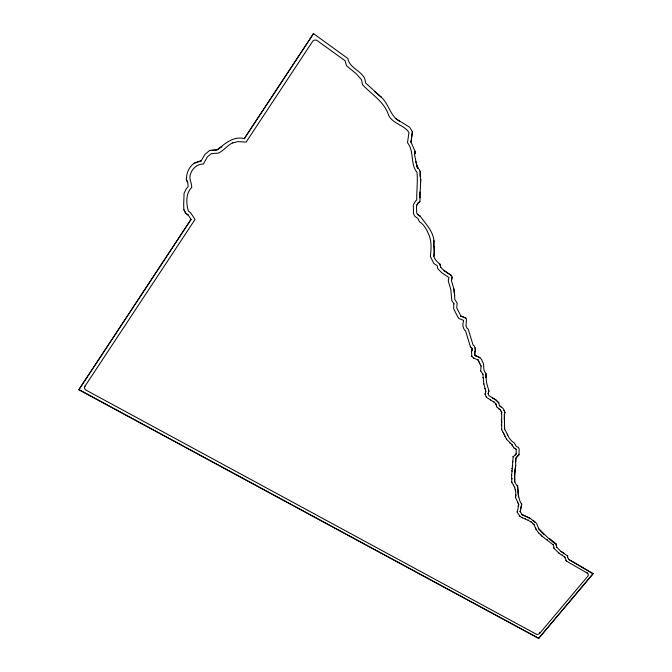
<?xml version="1.0" encoding="UTF-8"?>
<svg xmlns="http://www.w3.org/2000/svg" width="672" height="672" viewBox="0 0 672 672"><rect width="100%" height="100%" fill="white"/><g stroke="black" fill="none" stroke-linecap="round" stroke-linejoin="round"><path stroke-width="1.01" d="M85.033 386.005L84.949 386.249A3.284 2.864 11.1 0 0 86.192 390.222L536.122 634.099A2.646 2.125 -21.7 0 0 539.75 633.284L587.731 576.349A2.696 2.192 -25.1 0 0 587.387 573.208L566.303 560.994L564.858 557.138L559.096 553.3L554.03 548.327L553.51 545.16C546.487 539.045 537.188 534.551 534.29 525.101C530.72 520.472 524.807 519.271 520.002 516.449L517.272 512.232L518.742 504.454L515.6 497.574C516.541 492.156 515.012 486.839 511.795 482.471L511.627 475.608L513.173 456.859L516.163 454.045L516.23 449.408L513.836 447.863L511.972 444.704L506.579 439.312L501.724 429.786L501.614 412.272M420.445 185.044C421.336 162.389 419.521 214.704 419.815 191.974M504.395 425.46L504.613 429.013L504.353 413.918L504.941 412.373M503.966 410.449L505.025 412.532L504.428 414.078L504.302 419.714M519.036 454.675L515.878 457.943L515.676 461.79L515.962 458.119L519.036 454.675L519.137 448.745L518.498 447.56L516.071 446.116L514.424 443.033L512.005 441.361L509.09 437.909L507.301 434.196L507.528 435.162M222.012 146.748L217.09 149.848L209.815 150.469L217.073 149.932C224.927 143.699 233.369 135.853 244.264 138.634L313.488 33.6L347.886 58.523C349.406 67.771 360.066 70.106 364.644 78.162L365.66 83.042L381.402 97.297L374.665 91.72M417.413 214.267L420.311 216.334L417.413 214.267L416.674 212.906L416.514 205.64L418.001 203.188L419.916 201.634L420.008 196.988M420.126 176.14C420.63 164.186 419.58 177.71 420.815 179.945M514.853 471.164L515.659 465.704L514.508 475.44L514.693 481.891L514.937 471.341M414.985 153.686L415.103 151.368L414.985 153.686C412.541 149.1 421.1 182.23 415.75 161.322M501.858 412.751L500.464 409.912L496.65 406.812L496.028 404.099L494.155 402.209L486.52 397.37L485.108 394.346L485.839 391.188L483.84 383.989L482.95 374.262L480.69 370.919L481.085 366.131L477.968 359.78L473.659 358.151L471.836 356.395L471.526 352.204L472.172 348.592L470.459 346.87L465.528 330.817L464.688 330.28C462.882 327.667 462.269 324.097 463.562 321.157L463.504 320.3L458.808 318.478L457.464 316.369L453.667 308.708L453.81 303.509M84.949 386.249L195.065 219.433L190.579 212.738L188.336 211.05C186.228 203.54 185.506 193.469 191.738 187.438C191.848 182.414 188.252 178.24 190.806 173.225C192.805 167.941 197.61 163.968 203.398 163.968L207.455 156.778L211.302 153.653L218.35 153.132C223.793 150.536 227.564 145.295 232.756 142.724M186.346 179.533L187.656 182.406L186.346 179.533C186.43 173.359 188.79 166.942 194.242 163.212C206.38 159.138 200.651 160.65 194.242 163.212M433.566 245.448C434.112 229.874 434.389 257.502 433.759 256.208C434.75 252.983 434.398 248.38 433.633 245.557M518.398 496.978C516.978 468.728 516.743 499.918 521.716 503.992L520.195 511.678L521.716 503.992M411.558 138.331C414.515 116.315 409.223 153.964 411.617 138.415M78.826 389.735L191.083 219.332L78.826 389.735L538.642 638.4L593.174 573.762L568.554 559.322L593.174 573.762M183.851 209.588L185.665 213.049L188.068 214.99L185.64 213.158L183.851 209.588L183.674 204.557L184.094 193.234L186.228 188.874L188.168 186.48L187.681 182.305M451.424 280.577L452.13 277.225L451.424 280.577L453.844 288.859L454.658 295.201L453.844 288.859M488.132 393.851L488.846 390.785L488.132 393.851L488.981 395.657L495.986 400.058L498.817 402.847L495.902 399.907L492.475 397.933M474.524 352.422L475.171 350.826L474.785 355.186L474.6 352.573M201.062 161.062L204.809 154.468L209.832 150.385M416.573 205.75L417.942 203.078L419.916 201.634M244.264 138.718L313.513 33.65M538.642 638.4L593.074 573.56M232.73 142.985L237.989 141.59L246.095 142.128L312.505 41.53A3.587 3.436 71.7 0 1 317.302 40.681L345.131 60.774L346.483 65.663L356.454 73.979L361.502 79.733L362.552 84.748C371.893 94.601 384.661 102.018 388.777 115.643C393.238 123.984 404.233 125.009 408.946 132.51L407.509 142.674C414.498 151.41 409.945 163.674 417.01 172.385C417.866 181.633 416.598 190.789 416.732 200.063L415.481 201.071L413.314 204.96L413.532 213.805L414.876 216.308L417.908 218.467L419.446 221.735C424.578 224.86 426.997 230.311 429.198 235.586C431.735 241.912 431.189 249.757 430.357 256.444L433.776 263.407L437.178 265.734L437.791 268.699L441.697 272.706L448.98 277.536L448.258 280.963L450.778 289.397L451.828 300.636L454.012 303.904M530.023 518.297L522.136 514.634L530.023 518.297L534.996 522.11L533.249 520.33M480.06 357.504C466.049 352.162 483.571 357.588 482.017 361.175C485.209 364.182 482.042 369.894 485.915 373.38L486.091 377.605L485.915 373.38M465.646 317.974L460.933 316.126L465.646 317.974L466.477 318.847L466.024 326.197L467.149 328.415L468.191 329.095L473.113 345.164C475.054 344.652 475.423 352.321 475.18 347.869M500.909 406.997C496.415 403.544 504.529 408.232 504.042 410.609M78.884 389.567L538.558 638.19M399.966 121.607L396.026 118.801L409.718 127.277L412.373 131.796M564.43 553.526L561.019 551.435L567.546 556.004L567.613 557.088L567.546 556.004M447.544 272.807C433.742 263.869 461.362 282.106 447.611 272.933M544.169 534.736C527.201 516.516 553.022 544.194 556.122 543.984L556.66 547.252L556.03 543.791L549.402 538.465M534.912 521.926L536.634 523.589L538.709 528.469M474.709 355.034L475.524 355.9M556.567 547.058L561.112 551.628M440.664 267.187L439.992 264.172L440.664 267.187L443.822 270.488M440.051 264.289C437.119 261.778 434.952 259.997 433.7 256.091M396.085 118.877C389.567 112.501 388.114 103.48 381.36 97.23M420.252 216.233C425.779 224.162 433.171 231.025 434.045 241.315M188.093 214.88L191.058 219.442M520.111 511.493L522.22 514.819M517.44 486.52L514.618 481.715M461 316.268L456.742 307.919L457.17 303.122L454.818 299.578L454.591 295.067M416.842 165.404L420.311 171.662M504.529 428.845L507.377 434.356M410.92 142.01L415.162 151.452M587.084 572.62L587.387 573.208M477.742 359.344L478.187 360.175M479.027 361.88L479.254 362.326M471.475 347.231L471.694 347.659M471.946 348.163L472.172 348.592M478.22 360.494L478.447 360.94M479.623 363.46L479.85 363.905M480.858 365.677L481.085 366.131M471.988 349.28L472.206 349.717M470.24 346.433L470.459 346.87M471.996 350.078L472.214 350.515M482.723 373.808L482.95 374.262M471.307 351.767L471.526 352.204M500.22 409.433L500.464 409.912M501.094 411.256L501.337 411.743M480.463 370.465L480.69 370.919M501.253 413.221L501.497 413.7M473.432 357.706L473.659 358.151M498.758 408.702L499.002 409.181M482.874 377.429L483.101 377.882M495.785 403.62L496.028 404.099M495.902 404.267L496.146 404.746M471.618 355.958L471.836 356.395M496.415 406.333L496.65 406.812M493.92 401.738L494.155 402.209M483.613 383.527L483.84 383.989M515.978 448.896L516.23 449.408M501.203 419.782L501.446 420.269M501.665 421.554L501.908 422.041M490.4 399.571L490.636 400.042M484.73 388.391L484.957 388.853M485.612 390.726L485.839 391.188M513.584 447.35L513.836 447.863M511.72 444.2L511.972 444.704M512.123 445.292L512.366 445.805M515.911 453.533L516.163 454.045M501.22 424.973L501.463 425.468M509.552 442.613L509.804 443.117M515.264 454.566L515.508 455.078M564.581 556.559L564.892 557.684M566.026 560.406L566.303 560.994M484.882 393.876L485.108 394.346M486.284 396.9L486.52 397.37M503.152 432.172L503.395 432.667M503.866 433.591L504.109 434.087M504.344 434.666L504.58 435.17M506.335 438.808L506.579 439.312M501.48 429.29L501.724 429.786M504.58 435.758L504.823 436.262M562.346 554.879L562.632 555.458M512.921 456.338L513.173 456.859M558.818 552.72L559.096 553.3M553.232 544.58L553.51 545.16M512.551 461.311L512.795 461.824M553.762 547.747L554.03 548.327M512.585 465.503L512.837 466.024M547.151 539.599L547.428 540.17M511.938 468.325L512.182 468.846M511.829 470.744L512.072 471.274M541.775 535.912L542.035 536.474M540.683 534.274L540.943 534.836M538.364 532.4L538.633 532.972M511.384 475.079L511.627 475.608M534.03 524.538L534.29 525.101M535.525 527.579L535.786 528.142M535.802 528.881L536.063 529.444M511.879 478.33L512.123 478.859M532.535 523.102L532.795 523.664M531.182 521.682L531.443 522.245M514.626 487.242L514.878 487.78M513.391 485.218L513.635 485.755M511.552 481.942L511.795 482.471M515.256 489.812L515.5 490.35M528.184 519.868L528.436 520.43M451.298 275.394L452.206 277.351M515.584 494.92L515.827 495.466M518.49 503.899L518.742 504.454M515.348 497.028L515.6 497.574M517.6 502.446L517.852 503M524.84 518.314L525.092 518.876M518.02 505.865L518.272 506.411M522.186 517.322L522.43 517.877M519.75 515.894L520.002 516.449M517.02 511.678L517.272 512.232M567.512 556.895L568.646 559.516M539.498 632.654L539.75 633.284M488.922 390.944L486.713 383.326L486.016 377.446M499.38 405.527L498.733 402.688M515.592 461.614L515.743 465.881M475.163 349.457L475.247 350.977"/></g></svg>
